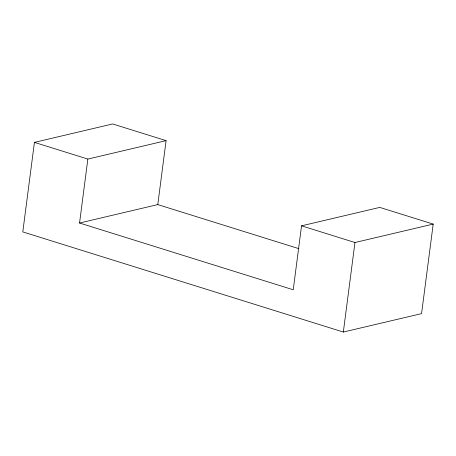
<?xml version="1.0" encoding="UTF-8"?>
<svg xmlns="http://www.w3.org/2000/svg" width="456" height="456" viewBox="0 0 456 456"><rect width="100%" height="100%" fill="white"/><g stroke="black" fill="none" stroke-linecap="round" stroke-linejoin="round"><path stroke-width="0.68" d="M166.087 140.642L112.666 123.952L34.428 142.38L22.8 231.91L343.334 332.048L421.572 313.62L433.2 224.09L379.78 207.4L301.541 225.828L293.236 289.777L79.543 223.018L87.848 159.07L166.087 140.642L157.782 204.596L79.543 223.018M343.334 332.048L354.962 242.518L433.2 224.09M34.428 142.38L87.848 159.07M301.541 225.828L354.962 242.518M157.782 204.596L298.885 248.674"/></g></svg>
